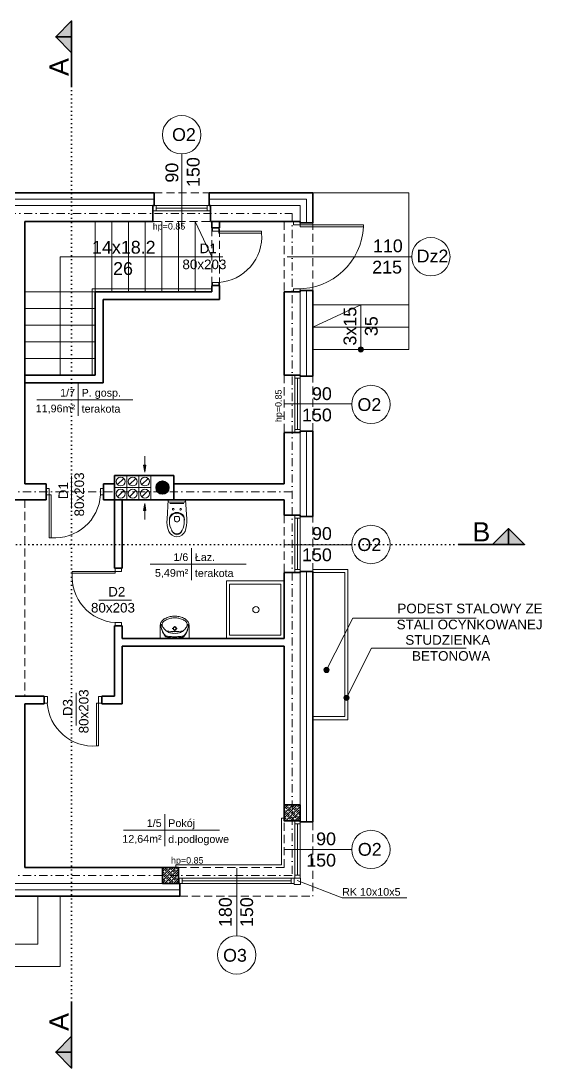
# Model space of a CAD drawing. Header units: millimetres. Extents: x -13512 to 19537, y -6523 to 6166.
# Drawn here: x 17311 to 18125, y 2899 to 4537 of the extents above; entities that cross this region are included whole.
import ezdxf

# ---------------------------------------------------------------- set-up
doc = ezdxf.new("R2010")
doc.units = ezdxf.units.MM
for name, pattern in [('DASHDOT', [25.4, 12.7, -6.35, 0, -6.35]), ('DASHED', [19.05, 12.7, -6.35]), ('DOT', [6.35, 0, -6.35])]:
    doc.linetypes.add(name, pattern=pattern)
doc.layers.get('0').update_dxf_attribs({"lineweight": 0})
doc.layers.add('A-meble', color=7, linetype='Continuous', lineweight=5, true_color=0x8a8a8a)
for name, color, linetype, lineweight in [('A-murowane', 3, 'Continuous', 35), ('A-osie', 7, 'DASHDOT', 5), ('A-p.widokowa', 6, 'Continuous', 15), ('A-pod', 6, 'DASHED', 15), ('A-schody', 2, 'Continuous', 5), ('A-stolarka', 1, 'Continuous', 5), ('A-w.ocieplenie', 4, 'BATTING', 5), ('A-wykończenie', 4, 'Continuous', 5), ('A17_OPIS_WARSTW', 22, 'Continuous', 9), ('B-linia przekrojowa', 255, 'DOT', 30), ('B-materiały', 9, 'Continuous', 0), ('B-opis', 7, 'Continuous', 0)]:
    doc.layers.add(name, color=color, linetype=linetype, lineweight=lineweight)
doc.layers.get('A17_OPIS_WARSTW').off()
doc.styles.add('APLUS', font='arial.ttf', dxfattribs={"width": 0.6})
doc.styles.get("Standard").update_dxf_attribs({"font": 'arial.ttf'})
doc.linetypes.add('BATTING', pattern='A,0.00254,-2.54,[134,ltypeshp.shx,S=2.54,R=0,X=-2.54,Y=0],-5.08,[134,ltypeshp.shx,S=2.54,R=180,X=2.54,Y=0],-2.54', length=10.16254)
pattern_1 = [(45, (13408.5363, 214.62), (-3.535534, 3.535534), []), (45, (13412.0613, 214.62), (-3.535534, 3.535534), [5, -2.5])]

# ---------------------------------------------------------------- blocks, each defined once
blk = doc.blocks.new('A$C7FE075C5')
at = {"layer": 'A-stolarka'}
for p, q in [((-5, 0), (-85, 0)), ((-85, -4), (-5, -4)), ((-85, -8), (-5, -8))]:
    blk.add_line(p, q, dxfattribs=at)
for points in [[(-90, 0), (-85, 0), (-85, -8), (-90, -8), (-90, 0)], [(-5, 0), (0, 0), (0, -8), (-5, -8), (-5, 0)]]:
    blk.add_lwpolyline(points, dxfattribs=at)
blk = doc.blocks.new('A$C4D3D61A9')
at = {"layer": 'A-stolarka'}
for points in [[(5, 5), (8, 5), (8, 72), (5, 72)], [(0, -5), (5, -5), (5, 5), (0, 5)], [(85, -5), (90, -5), (90, 5), (85, 5)]]:
    blk.add_lwpolyline(points, close=True, dxfattribs=at)
blk.add_arc((13.4, 0.4), 71.8, 3.6579, 94.2871, dxfattribs=at)
blk = doc.blocks.new('A$C6DA452C0')
at = {"layer": 'A-stolarka'}
for p, q in [((175, 8), (5, 8)), ((175, 4), (5, 4)), ((5, 0), (175, 0))]:
    blk.add_line(p, q, dxfattribs=at)
for points in [[(5, 0), (0, 0), (0, 8), (5, 8), (5, 0)], [(180, 0), (175, 0), (175, 8), (180, 8), (180, 0)]]:
    blk.add_lwpolyline(points, dxfattribs=at)
blk = doc.blocks.new('A$C2DDC75EF')
at = {"layer": 'B-opis'}
blk.add_line((35, -4.9), (35, 46.1), dxfattribs=at)
at = {"layer": 'B-opis', "insert": (14.4, 9.7), "char_height": 15, "attachment_point": 1, "rotation": 90}
blk.add_mtext_dynamic_manual_height_columns('D1\\P\\pi-26.902;80x203', width=13.143, gutter_width=12.5, heights=[0], dxfattribs=at)
blk = doc.blocks.new('A$C206D636A')
at = {"layer": 'A-murowane'}
h = blk.add_hatch(color=256, dxfattribs=at)
h.dxf.hatch_style = 1
h.paths.add_polyline_path([(-180, -416, 1), (-200, -416, 0.178765), (-197.6, -422.5), (-182.4, -422.5, 0.178765)])
h.paths.add_polyline_path([(-182.4, -422.5), (-197.6, -422.5, 0.460566)])
for p, q in [((-265, -397), (-265, -435)), ((-265, -397), (-172, -397)), ((-172, -397), (-172, -435))]:
    blk.add_line(p, q, dxfattribs=at)
blk.add_circle((-190, -416), 10, dxfattribs=at)
at = {"layer": 'A-p.widokowa'}
for p, q in [((-260.4, -411.4), (-250.6, -401.6)), ((-246, -397), (-246, -435)), ((-241.4, -411.4), (-231.6, -401.6)), ((-227, -397), (-227, -435)), ((-222.4, -411.4), (-212.6, -401.6)), ((-208, -397), (-208, -435)), ((-265, -416), (-208, -416)), ((-260.4, -430.4), (-250.6, -420.6)), ((-241.4, -430.4), (-231.6, -420.6)), ((-222.4, -430.4), (-212.6, -420.6))]:
    blk.add_line(p, q, dxfattribs=at)
for centre in [(-255.5, -406.5), (-236.5, -406.5), (-217.5, -406.5), (-255.5, -425.5), (-236.5, -425.5), (-217.5, -425.5)]:
    blk.add_circle(centre, 7, dxfattribs=at)
blk = doc.blocks.new('A$C40803298')
at = {"layer": 'A-meble', "linetype": 'Continuous'}
for p, q in [((0, -22.5), (0, 22.5)), ((0, 22.5), (19.5, 22.5)), ((0, 7.1), (0, -7.1)), ((15.6, 3.8), (15.6, 1.4)), ((11.8, 0), (14.2, 0)), ((15.6, -1.4), (15.6, -3.8)), ((17.1, 0), (19.5, 0)), ((0, -22.5), (19.5, -22.5))]:
    blk.add_line(p, q, dxfattribs=at)
for points in [[(22.5, 21.3), (20, 21.3), (17.5, 21), (15, 20.5), (12.5, 19.8), (10.2, 18.9), (7.9, 17.7), (5.7, 16.4), (3.7, 15)], [(22.5, 21.3), (20.1, 21.3), (17.8, 21), (15.4, 20.5), (13.1, 19.8), (10.9, 18.8), (8.8, 17.7), (6.8, 16.4), (5, 15)], [(20.7, 19.7), (19.2, 19.1), (17.8, 18.4), (16.5, 17.5), (15.2, 16.6), (14, 15.6), (12.9, 14.4), (11.9, 13.2), (11, 12)], [(29.2, 18.2), (28.2, 19.2), (27.2, 20.1), (26.1, 20.9), (24.9, 21.5), (23.6, 22), (22.2, 22.3), (20.9, 22.5), (19.5, 22.5)], [(26.4, 17.4), (25.9, 18), (25.2, 18.5), (24.6, 18.9), (23.8, 19.2), (23.1, 19.5), (22.3, 19.7), (21.5, 19.7), (20.7, 19.7)], [(31.7, 6.2), (31.4, 7.7), (30.9, 9.2), (30.4, 10.7), (29.8, 12.1), (29.1, 13.5), (28.3, 14.9), (27.4, 16.2), (26.4, 17.4)], [(31.1, 15.2), (30.9, 15.6), (30.7, 16), (30.5, 16.4), (30.2, 16.8), (30, 17.2), (29.7, 17.5), (29.4, 17.9), (29.2, 18.2)], [(2.4, 12.9), (2, 11.3), (1.7, 9.7), (1.5, 8.1), (1.3, 6.5), (1.1, 4.9), (1, 3.2), (0.9, 1.6), (0.9, 0)], [(0.9, 0), (0.9, -1.6), (1, -3.2), (1.1, -4.8), (1.3, -6.5), (1.5, -8.1), (1.7, -9.7), (2, -11.3), (2.3, -12.9)], [(3.7, 15), (3.4, 14.7), (3.2, 14.5), (3, 14.3), (2.8, 14), (2.7, 13.8), (2.6, 13.5), (2.4, 13.2), (2.4, 12.9)], [(3.7, 12.7), (3.5, 11.1), (3.3, 9.5), (3.1, 7.9), (3, 6.4), (2.9, 4.8), (2.8, 3.2), (2.8, 1.6), (2.8, 0)], [(2.8, 0), (2.8, -1.6), (2.8, -3.2), (2.9, -4.8), (3, -6.3), (3.1, -7.9), (3.3, -9.5), (3.5, -11.1), (3.7, -12.7)], [(5, 15), (4.7, 14.8), (4.5, 14.5), (4.3, 14.2), (4.1, 13.9), (4, 13.6), (3.8, 13.3), (3.8, 13), (3.7, 12.7)], [(11, 12), (10.2, 10.6), (9.6, 9.2), (9, 7.7), (8.6, 6.2), (8.3, 4.7), (8.1, 3.1), (8, 1.6), (8.1, 0)], [(8.1, 0), (8, -1.6), (8.1, -3.1), (8.3, -4.7), (8.6, -6.2), (9, -7.7), (9.6, -9.2), (10.2, -10.6), (11, -12)], [(11.7, 12.6), (11.3, 9.4), (11, 6.3), (10.8, 3.2), (10.7, 0), (10.8, -3.2), (11, -6.3), (11.3, -9.5), (11.7, -12.6)], [(34.9, 1.6), (34.8, 3.3), (34.5, 5.1), (34.2, 6.9), (33.7, 8.6), (33.2, 10.3), (32.6, 12), (31.9, 13.6), (31.1, 15.2)], [(31.7, -6.2), (32, -4.7), (32.3, -3.1), (32.4, -1.6), (32.4, 0), (32.4, 1.6), (32.3, 3.1), (32, 4.7), (31.7, 6.2)], [(34.9, -1.6), (35, -1.2), (35, -0.8), (35, -0.4), (35, 0), (35, 0.4), (35, 0.8), (35, 1.2), (34.9, 1.6)], [(2.3, -12.9), (2.4, -13.2), (2.5, -13.4), (2.7, -13.7), (2.8, -14), (3, -14.3), (3.2, -14.5), (3.4, -14.7), (3.7, -14.9)], [(3.7, -12.7), (3.7, -13), (3.8, -13.3), (3.9, -13.6), (4.1, -13.9), (4.3, -14.2), (4.5, -14.5), (4.7, -14.7), (4.9, -15)], [(3.7, -14.9), (5.7, -16.4), (7.9, -17.7), (10.1, -18.8), (12.5, -19.8), (14.9, -20.5), (17.4, -21), (19.9, -21.3), (22.5, -21.3)], [(4.9, -15), (6.8, -16.4), (8.8, -17.7), (10.9, -18.8), (13.1, -19.7), (15.4, -20.5), (17.7, -21), (20.1, -21.3), (22.5, -21.3)], [(11, -12), (11.9, -13.2), (12.9, -14.4), (14, -15.6), (15.2, -16.6), (16.5, -17.5), (17.8, -18.4), (19.2, -19.1), (20.7, -19.7)], [(26.4, -17.4), (27.4, -16.2), (28.3, -14.9), (29.1, -13.5), (29.8, -12.1), (30.4, -10.7), (30.9, -9.2), (31.4, -7.7), (31.7, -6.2)], [(29.2, -18.2), (29.4, -17.9), (29.7, -17.5), (30, -17.2), (30.2, -16.8), (30.5, -16.4), (30.7, -16), (30.9, -15.6), (31.1, -15.2)], [(31.1, -15.2), (31.9, -13.6), (32.6, -12), (33.2, -10.3), (33.7, -8.6), (34.2, -6.9), (34.5, -5.1), (34.8, -3.3), (34.9, -1.6)], [(19.5, -22.5), (20.9, -22.5), (22.2, -22.3), (23.6, -22), (24.9, -21.5), (26.1, -20.9), (27.2, -20.1), (28.2, -19.2), (29.2, -18.2)], [(20.7, -19.7), (21.5, -19.7), (22.3, -19.7), (23.1, -19.5), (23.8, -19.2), (24.6, -18.9), (25.2, -18.5), (25.9, -18), (26.4, -17.4)]]:
    blk.add_lwpolyline(points, dxfattribs=at)
for points in [[(12.7, 0), (13.5, -2.1), (15.6, -2.9), (17.8, -2.1), (18.6, 0), (17.8, 2.1), (15.6, 2.9), (13.5, 2.1)], [(13.5, 0), (14.1, -1.5), (15.6, -2.1), (17.2, -1.5), (17.8, 0), (17.2, 1.5), (15.6, 2.1), (14.1, 1.5)]]:
    blk.add_lwpolyline(points, close=True, dxfattribs=at)
blk = doc.blocks.new('A$C7B764E71')
at = {"layer": 'A-meble'}
for points in [[(-90, 0), (-90, 90), (0, 90), (0, 0)], [(-85, 5), (-85, 85), (-5, 85), (-5, 5)]]:
    blk.add_lwpolyline(points, close=True, dxfattribs=at)
blk.add_circle((-43.9, 45), 5, dxfattribs=at)
at = {"layer": 'A-meble', "style": 'APLUS', "width": 0.8, "flags": 9}
blk.add_attdef('ESTCODE', (-90, 90), '', height=0.0213, dxfattribs=at)
blk = doc.blocks.new('A$C19D832B9')
at = {"layer": 'A-meble'}
blk.add_lwpolyline([(49.5, -12.6, -0.108747), (30.3, -15.5), (0, -13.5), (0, 13.5), (30.3, 15.5, -0.108747), (49.5, 12.6, -0.297002), (58.1, 0, -0.297002)], format="xyb", close=True, dxfattribs=at)
for points in [[(2.9, -13.7), (3.8, -11.4, 0.092626), (3.9, -10.6), (3.9, 10.3, 0.110215), (3.7, 11.1), (2.5, 13.7)], [(33.4, -11.5, 0.140223), (47.8, -8.2, 0.280577), (53.5, 0, 0.280577), (47.8, 8.2, 0.140223), (33.4, 11.5, 0.496783), (19.9, 0, 0.496783), (33.4, -11.5, -0.492052), (21.8, 0, -0.492052), (33.4, 11.5)], [(32.2, -3.9), (28.2, -3.9, -0.414214), (26.2, -1.9), (26.2, 0), (26.2, 1.8, -0.414214), (28.2, 3.8), (32.2, 3.8)], [(47.6, -8.4, 0.255814), (54.7, 0, 0.255814), (47.6, 8.4)]]:
    blk.add_lwpolyline(points, format="xyb", dxfattribs=at)
blk.add_lwpolyline([(6.1, -11), (6.1, 10.7)], dxfattribs=at)
for centre in [(14.8, 5.8), (14.8, -5.8)]:
    blk.add_circle(centre, 1.28, dxfattribs=at)
blk.add_arc((30.4, 0), 4.2, 294.6859, 65.3141, dxfattribs=at)
blk = doc.blocks.new('A$C3D9378BC')
at = {"layer": 'A-p.widokowa'}
h = blk.add_hatch(color=256, dxfattribs=at)
h.dxf.hatch_style = 1
h.paths.add_polyline_path([(2, 25), (0, 14.1), (3.9, 14.1)])
blk.add_lwpolyline([(3.9, 14.1), (2, 25), (0, 14.1)], close=True, dxfattribs=at)
blk.add_lwpolyline([(2, 14.1), (2, 0)], dxfattribs=at)
blk = doc.blocks.new('A$C31ED699E')
at = {"layer": 'A-stolarka'}
for points in [[(-10, 110), (-10, 105), (0, 105), (0, 110)], [(0, 105), (0, 102), (99.1, 102), (99.1, 105)], [(-10, 5), (-10, 0), (0, 0), (0, 5)]]:
    blk.add_lwpolyline(points, close=True, dxfattribs=at)
blk.add_arc((-2.6, 106.8), 101.9, 268.6726, 357.2758, dxfattribs=at)
blk = doc.blocks.new('A$C560A2D75')
at = {"layer": 'A-murowane'}
h = blk.add_hatch(color=256, dxfattribs=at)
h.dxf.hatch_style = 1
h.paths.add_polyline_path([(-78.5, 25), (-53.5, 0), (-103.5, 0)])
blk.add_line((-103.5, 0), (0, 0), dxfattribs=at)
blk.add_lwpolyline([(-78.5, 0), (-78.5, 25), (-53.5, 0), (-103.5, 0), (-78.5, 25)], dxfattribs=at)
blk = doc.blocks.new('A$C7E556D42')
at = {"layer": 'B-linia przekrojowa'}
for p, q in [((-877, -1515.3), (-877, 18.8)), ((-2027.5, -800), (-272.5, -800))]:
    blk.add_line(p, q, dxfattribs=at)
at = {"layer": 'A17_OPIS_WARSTW', "xscale": -1, "rotation": 90}
blk.add_blockref('A$C560A2D75', (-877, -84.7), dxfattribs=at)
at = {"layer": 'A17_OPIS_WARSTW'}
blk.add_blockref('A$C560A2D75', (-2027.5, -800), dxfattribs=at)
at = {"layer": 'A17_OPIS_WARSTW', "xscale": -1}
blk.add_blockref('A$C560A2D75', (-272.5, -800), dxfattribs=at)
at = {"layer": 'A17_OPIS_WARSTW', "rotation": 90}
blk.add_blockref('A$C560A2D75', (-877, -1515.3), dxfattribs=at)
at = {"layer": 'B-opis', "char_height": 30, "rotation": 90}
for insert, attachment_point in [((-911.8, -39.3), 3), ((-911.8, -1560.7), 1)]:
    blk.add_mtext_dynamic_manual_height_columns('A', width=13.143, gutter_width=12.5, heights=[0], dxfattribs=dict(at, insert=insert, attachment_point=attachment_point))
at = {"layer": 'B-opis', "char_height": 30, "attachment_point": 1}
for insert in [(-2072.8, -765.2), (-250.4, -765.2)]:
    blk.add_mtext_dynamic_manual_height_columns('B', width=13.143, gutter_width=12.5, heights=[0], dxfattribs=dict(at, insert=insert))

msp = doc.modelspace()

# ---------------------------------------------------------------- hatches: boundary and pattern name
at = {"layer": 'A-schody', "ltscale": 0.8}
h = msp.add_hatch(color=256, dxfattribs=at)
h.dxf.hatch_style = 1
edge = h.paths.add_edge_path()
edge.add_arc((17841.9, 4023.3), 4.09, 0, 360)
at = {"layer": 'B-materiały'}
h = msp.add_hatch(dxfattribs=at)
h.set_pattern_fill('JIS_STN_1E', color=256, scale=5)
h.set_pattern_definition(pattern_1)
h.paths.add_polyline_path([(17746.9, 3311.3), (17746.9, 3286.3), (17721.9, 3286.3), (17721.9, 3311.3)])
h = msp.add_hatch(dxfattribs=at)
h.set_pattern_fill('JIS_STN_1E', color=256, scale=5)
h.set_pattern_definition(pattern_1)
h.paths.add_polyline_path([(17556.9, 3213.3), (17556.9, 3188.3), (17531.9, 3188.3), (17531.9, 3213.3)])
at = {"layer": 'B-opis'}
h = msp.add_hatch(color=256, dxfattribs=at)
h.dxf.hatch_style = 1
edge = h.paths.add_edge_path()
edge.add_arc((17788.4, 3522.1), 4.09, 0, 360)
h = msp.add_hatch(color=256, dxfattribs=at)
h.dxf.hatch_style = 1
edge = h.paths.add_edge_path()
edge.add_arc((17819.5, 3478.5), 4.09, 0, 360)

# ---------------------------------------------------------------- linework, layer by layer
at = {"layer": 'A-murowane'}
for p, q in [((17239.9, 4268.3), (17518.9, 4268.3)), ((17604.9, 4268.3), (17766.9, 4268.3)), ((17766.9, 4268.3), (17766.9, 4221.3)), ((17516.9, 4223.3), (17516.9, 4248.3)), ((17606.9, 4223.3), (17606.9, 4248.3)), ((17316.9, 4223.3), (17516.9, 4223.3)), ((17316.9, 4223.3), (17316.9, 3813.3)), ((17606.9, 4223.3), (17721.9, 4223.3)), ((17608.9, 4213.3), (17608.9, 4223.3)), ((17608.9, 4213.3), (17620.9, 4213.3)), ((17620.9, 4213.3), (17620.9, 4223.3)), ((17721.9, 4223.3), (17721.9, 4223.3)), ((17721.9, 4223.3), (17746.9, 4223.3)), ((17426.9, 4113.3), (17426.9, 3983.3)), ((17426.9, 4113.3), (17608.9, 4113.3)), ((17608.9, 4113.3), (17608.9, 4123.3)), ((17608.9, 4123.3), (17620.9, 4123.3)), ((17620.9, 4101.3), (17620.9, 4123.3)), ((17721.9, 4113.3), (17721.9, 3983.3)), ((17721.9, 4113.3), (17746.9, 4113.3)), ((17766.9, 4115.3), (17766.9, 3981.3)), ((17438.9, 4101.3), (17438.9, 3971.3)), ((17438.9, 4101.3), (17620.9, 4101.3)), ((17426.9, 3983.3), (17316.9, 3983.3)), ((17721.9, 3983.3), (17746.9, 3983.3)), ((17746.9, 3983.3), (17746.9, 3981.3)), ((17746.9, 3981.3), (17766.9, 3981.3)), ((17438.9, 3971.3), (17316.9, 3971.3)), ((17721.9, 3893.3), (17721.9, 3813.3)), ((17721.9, 3893.3), (17746.9, 3893.3)), ((17746.9, 3895.3), (17766.9, 3895.3)), ((17746.9, 3893.3), (17746.9, 3895.3)), ((17766.9, 3895.3), (17766.9, 3762.3)), ((17349.9, 3813.3), (17316.9, 3813.3)), ((17349.9, 3813.3), (17349.9, 3788.3)), ((17439.9, 3813.3), (17439.9, 3788.3)), ((17439.9, 3813.3), (17456.9, 3813.3)), ((17539.9, 3813.3), (17538.9, 3813.3)), ((17721.9, 3813.3), (17549.9, 3813.3)), ((17349.9, 3788.3), (16847.9, 3788.3)), ((17721.9, 3788.3), (17439.9, 3788.3)), ((17456.9, 3788.3), (17456.9, 3681.3)), ((17468.9, 3788.3), (17468.9, 3681.3)), ((17721.9, 3788.3), (17721.9, 3764.3)), ((17721.9, 3764.3), (17746.9, 3764.3)), ((17746.9, 3764.3), (17746.9, 3762.3)), ((17746.9, 3762.3), (17766.9, 3762.3)), ((17456.9, 3681.3), (17468.9, 3681.3)), ((17721.9, 3674.3), (17721.9, 3571.3)), ((17721.9, 3674.3), (17746.9, 3674.3)), ((17746.9, 3676.3), (17766.9, 3676.3)), ((17746.9, 3674.3), (17746.9, 3676.3)), ((17766.9, 3284.3), (17766.9, 3676.3)), ((17456.9, 3591.3), (17468.9, 3591.3)), ((17456.9, 3591.3), (17456.9, 3481.3)), ((17468.9, 3591.3), (17468.9, 3571.3)), ((17468.9, 3571.3), (17721.9, 3571.3)), ((17468.9, 3559.3), (17468.9, 3469.3)), ((17468.9, 3559.3), (17721.9, 3559.3)), ((17721.9, 3559.3), (17721.9, 3311.3)), ((17346.9, 3481.3), (17156.9, 3481.3)), ((17346.9, 3481.3), (17346.9, 3469.3)), ((17436.9, 3481.3), (17436.9, 3469.3)), ((17456.9, 3481.3), (17436.9, 3481.3)), ((17316.9, 3469.3), (17316.9, 3213.3)), ((17346.9, 3469.3), (17316.9, 3469.3)), ((17468.9, 3469.3), (17436.9, 3469.3)), ((17721.9, 3286.3), (17746.9, 3286.3)), ((17531.9, 3213.3), (17316.9, 3213.3)), ((17271.9, 3168.3), (17558.9, 3168.3))]:
    msp.add_line(p, q, dxfattribs=at)
for points in [[(17516.9, 4248.3), (17518.9, 4248.3), (17518.9, 4268.3)], [(17604.9, 4268.3), (17604.9, 4248.3), (17606.9, 4248.3)], [(17746.9, 4223.3), (17746.9, 4221.3), (17766.9, 4221.3)], [(17746.9, 4113.3), (17746.9, 4115.3), (17766.9, 4115.3)], [(17746.9, 3286.3), (17746.9, 3284.3), (17766.9, 3284.3)], [(17556.9, 3188.3), (17558.9, 3188.3), (17558.9, 3168.3)]]:
    msp.add_lwpolyline(points, dxfattribs=at)
for points in [[(17746.9, 3311.3), (17746.9, 3286.3), (17721.9, 3286.3), (17721.9, 3311.3)], [(17556.9, 3213.3), (17556.9, 3188.3), (17531.9, 3188.3), (17531.9, 3213.3)]]:
    msp.add_lwpolyline(points, close=True, dxfattribs=at)
at = {"layer": 'A-osie'}
for p, q in [((16499.4, 4235.8), (17734.4, 4235.8)), ((17734.4, 4235.8), (17734.4, 3200.8)), ((17734.4, 3800.8), (16499.4, 3800.8)), ((17734.4, 3200.8), (16499.4, 3200.8))]:
    msp.add_line(p, q, dxfattribs=at)
at = {"layer": 'A-p.widokowa'}
for points in [[(17766.9, 3679.3), (17821.9, 3679.3), (17821.9, 3444.3), (17766.9, 3444.3)], [(17766.9, 3674.3), (17816.9, 3674.3), (17816.9, 3449.3), (17766.9, 3449.3)], [(17717.9, 3217.3), (17717.9, 3290.3), (17721.9, 3290.3)], [(17717.9, 3217.3), (17552.9, 3217.3), (17552.9, 3213.3)]]:
    msp.add_lwpolyline(points, dxfattribs=at)
at = {"layer": 'A-pod'}
for p, q in [((17518.9, 4268.3), (17604.9, 4268.3)), ((17516.9, 4223.3), (17606.9, 4223.3)), ((17608.9, 4213.3), (17608.9, 4123.3)), ((17620.9, 4123.3), (17620.9, 4213.3)), ((17721.9, 4223.3), (17721.9, 4113.3)), ((17766.9, 4115.3), (17766.9, 4221.3)), ((17721.9, 3983.3), (17721.9, 3893.3)), ((17766.9, 3895.3), (17766.9, 3981.3)), ((17316.9, 3788.3), (17316.9, 3481.3)), ((17721.9, 3764.3), (17721.9, 3674.3)), ((17766.9, 3676.3), (17766.9, 3762.3)), ((17721.9, 3213.3), (17721.9, 3286.3)), ((17766.9, 3284.3), (17766.9, 3168.3)), ((17556.9, 3213.3), (17721.9, 3213.3)), ((17558.9, 3168.3), (17766.9, 3168.3))]:
    msp.add_line(p, q, dxfattribs=at)
at = {"layer": 'A-schody'}
for p, q in [((17766.9, 4268.3), (17916.9, 4268.3)), ((17916.9, 4023.3), (17916.9, 4268.3)), ((17426.9, 4113.3), (17426.9, 4223.3)), ((17452.9, 4113.3), (17452.9, 4223.3)), ((17478.9, 4113.3), (17478.9, 4223.3)), ((17504.9, 4113.3), (17504.9, 4223.3)), ((17530.9, 4113.3), (17530.9, 4223.3)), ((17556.9, 4113.3), (17556.9, 4223.3)), ((17582.9, 4113.3), (17582.9, 4223.3)), ((17608.9, 4168.3), (17582.9, 4223.3)), ((17608.9, 4168.3), (17371.9, 4168.3)), ((17371.9, 3983.3), (17371.9, 4168.3)), ((17426.9, 4113.3), (17316.9, 4113.3)), ((17421.9, 4118.3), (17608.9, 4118.3)), ((17421.9, 4118.3), (17421.9, 3983.3)), ((17426.9, 4087.3), (17316.9, 4087.3)), ((17766.9, 4093.3), (17916.9, 4093.3)), ((17841.9, 4093.3), (17766.9, 4058.3)), ((17841.9, 4023.3), (17841.9, 4093.3)), ((17426.9, 4061.3), (17316.9, 4061.3)), ((17766.9, 4058.3), (17916.9, 4058.3)), ((17426.9, 4035.3), (17316.9, 4035.3)), ((17766.9, 4023.3), (17916.9, 4023.3)), ((17426.9, 4009.3), (17316.9, 4009.3)), ((17336.9, 3168.3), (17336.9, 3093.3)), ((17371.9, 3168.3), (17371.9, 3058.3)), ((16896.9, 3093.3), (17336.9, 3093.3)), ((16861.9, 3058.3), (17371.9, 3058.3))]:
    msp.add_line(p, q, dxfattribs=at)
at = {"layer": 'A-schody', "ltscale": 0.8}
msp.add_circle((17841.9, 4023.3), 4.09, dxfattribs=at)
at = {"layer": 'A-stolarka'}
msp.add_lwpolyline([(17747.9, 3196.3), (17747.9, 3186.3), (17737.9, 3186.3), (17737.9, 3196.3), (17747.9, 3196.3)], dxfattribs=at)
at = {"layer": 'A-w.ocieplenie'}
for p, q in [((17239.9, 4258.3), (17518.9, 4258.3)), ((17604.9, 4258.3), (17756.9, 4258.3)), ((17756.9, 4221.3), (17756.9, 4258.3)), ((17756.9, 3981.3), (17756.9, 4115.3)), ((17756.9, 3762.3), (17756.9, 3895.3)), ((17756.9, 3284.3), (17756.9, 3676.3)), ((17558.9, 3178.3), (17281.9, 3178.3))]:
    msp.add_line(p, q, dxfattribs=at)
at = {"layer": 'A-wykończenie'}
for p, q in [((17241.9, 4248.3), (17516.9, 4248.3)), ((17516.9, 4248.3), (17518.9, 4248.3)), ((17604.9, 4248.3), (17746.9, 4248.3)), ((17746.9, 4248.3), (17746.9, 4223.3)), ((17746.9, 4223.3), (17746.9, 4221.3)), ((17746.9, 4113.3), (17746.9, 4115.3)), ((17746.9, 4113.3), (17746.9, 3983.3)), ((17746.9, 3893.3), (17746.9, 3764.3)), ((17746.9, 3764.3), (17746.9, 3762.3)), ((17746.9, 3674.3), (17746.9, 3676.3)), ((17746.9, 3674.3), (17746.9, 3311.3)), ((17531.9, 3188.3), (17291.9, 3188.3))]:
    msp.add_line(p, q, dxfattribs=at)
at = {"layer": 'B-opis'}
for p, q in [((17561.9, 4213.3), (17561.9, 4329.1)), ((17726.9, 4168.3), (17921.5, 4168.3)), ((17400.3, 3919.4), (17400.3, 3969.4)), ((17335.3, 3944.4), (17485.5, 3944.4)), ((17721.9, 3938.3), (17827.7, 3938.3)), ((17721.9, 3717.9), (17827.7, 3717.9)), ((17577.4, 3662.3), (17577.4, 3712.3)), ((17512.4, 3687.3), (17662.6, 3687.3)), ((17432.3, 3631.3), (17483.3, 3631.3)), ((17829.4, 3603.3), (17788.4, 3522.1)), ((17829.4, 3603.3), (18022.2, 3603.3)), ((17858.7, 3556), (17819.5, 3478.5)), ((17858.7, 3556), (18006.6, 3556)), ((17396.9, 3435.2), (17396.9, 3486.2)), ((17535.7, 3246.3), (17535.7, 3296.3)), ((17470.7, 3271.3), (17620.9, 3271.3)), ((17721.9, 3241.3), (17827.7, 3241.3)), ((17647.9, 3212.3), (17647.9, 3106.4)), ((17742.7, 3192.7), (17812.7, 3165.8)), ((17812.7, 3165.8), (17913.9, 3165.8))]:
    msp.add_line(p, q, dxfattribs=at)
for centre, radius in [((17561.9, 4359.1), 30), ((17951.5, 4168.3), 30), ((17857.7, 3937.3), 30), ((17857.7, 3718.3), 30), ((17788.4, 3522.1), 4.09), ((17819.5, 3478.5), 4.09), ((17857.7, 3241.3), 30), ((17647.9, 3076.4), 30)]:
    msp.add_circle(centre, radius, dxfattribs=at)

# ---------------------------------------------------------------- block references
for name, p in [('A$C31ED699E', (17746.9, 4113.3)), ('A$C206D636A', (17721.9, 4223.3))]:
    msp.add_blockref(name, p)
at = {"layer": 'A-meble'}
for name, p, rotation in [('A$C19D832B9', (17554.5, 3788.3), 270), ('A$C40803298', (17551, 3571.3), 90)]:
    msp.add_blockref(name, p, dxfattribs=dict(at, rotation=rotation))
at = {"layer": 'A-p.widokowa', "xscale": -1, "rotation": 180}
msp.add_blockref('A$C3D9378BC', (17502.1, 3856.6), dxfattribs=at)
at = {"layer": 'A-p.widokowa'}
msp.add_blockref('A$C3D9378BC', (17502.1, 3757.6), dxfattribs=at)
at = {"layer": 'A-schody'}
msp.add_blockref('A$C7B764E71', (17721.9, 3571.3), dxfattribs=at)
at = {"layer": 'A-stolarka'}
for name, p in [('A$C7FE075C5', (17606.9, 4248.3)), ('A$C2DDC75EF', (17354.9, 3779.4))]:
    msp.add_blockref(name, p, dxfattribs=at)
for name, p, rotation in [('A$C4D3D61A9', (17614.9, 4213.3), 270), ('A$C2DDC75EF', (17580.3, 4203.3), 270), ('A$C7FE075C5', (17746.9, 3893.3), 270), ('A$C7FE075C5', (17746.9, 3674.3), 270), ('A$C4D3D61A9', (17436.9, 3475.3), 180)]:
    msp.add_blockref(name, p, dxfattribs=dict(at, rotation=rotation))
at = {"layer": 'A-stolarka', "xscale": -1}
for name, p, rotation in [('A$C4D3D61A9', (17349.9, 3800.8), 180), ('A$C4D3D61A9', (17462.9, 3681.3), 90), ('A$C7FE075C5', (17738.9, 3196.3), 90.00000000000416)]:
    msp.add_blockref(name, p, dxfattribs=dict(at, rotation=rotation))
msp.add_blockref('A$C6DA452C0', (17737.9, 3188.3), dxfattribs=at)
at = {"layer": 'B-linia przekrojowa'}
msp.add_blockref('A$C7E556D42', (18266.9, 4518.3), dxfattribs=at)

# ---------------------------------------------------------------- texts
at = {"layer": 'B-opis'}
for s, width, insert, char_height, attachment_point in [('O2', 13.143, (17546.8, 4369.4), 20, 1), ('hp=0.85', 49.006, (17516.7, 4220.9), 10, 1), ('\\pi-40.884;14x18.2\\P\\pi-7.9169;26', 13.143, (17462.6, 4193.2), 20, 1), ('\\pi-14.547;110\\P\\pi-15.768;215', 13.143, (17875.5, 4195.4), 20, 1), ('Dz2', 13.143, (17929.2, 4179.5), 20, 1), ('90\\P150', 13.143, (17796.7, 3964.2), 20, 3), ('1/7', 87.894, (17395.2, 3961.6), 12, 3), ('P. gosp.', 148.098, (17405.5, 3961.6), 12, 1), ('O2', 13.143, (17874, 3947.1), 20, 3), ('11,96m²', 87.894, (17395.2, 3937), 12, 3), ('terakota', 87.894, (17405.5, 3936.6), 12, 1), ('90\\P150', 13.143, (17796.7, 3745.5), 20, 3), ('O2', 13.143, (17874, 3728.1), 20, 3), ('1/6', 87.894, (17572.3, 3704.5), 12, 3), ('Łaz.', 148.098, (17582.5, 3704.5), 12, 1), ('5,49m²', 87.894, (17572.3, 3679.9), 12, 3), ('terakota', 87.894, (17582.5, 3679.5), 12, 1), ('D2\\P\\pi-26.902;80x203', 13.143, (17447, 3651.9), 15, 1), ('PODEST STALOWY ZE\\P STALI OCYNKOWANEJ{\\H1.0222x; }', 352.165, (18126.2, 3625.7), 15, 3), ('STUDZIENKA\\PBETONOWA', 222.244, (18044.3, 3576.5), 15, 3), ('1/5', 87.894, (17530.6, 3288.5), 12, 3), ('Pokój', 148.098, (17540.9, 3288.5), 12, 1), ('12,64m²', 87.894, (17530.6, 3263.9), 12, 3), ('d.podłogowe', 87.894, (17540.9, 3263.5), 12, 1), ('90\\P150', 13.143, (17803.2, 3267.9), 20, 3), ('O2', 13.143, (17874.6, 3251.5), 20, 3), ('hp=0.85', 49.006, (17545.2, 3229.3), 10, 1), ('RK 10x10x5', 148.098, (17904.1, 3181), 12, 3), ('O3', 13.143, (17663.9, 3085.8), 20, 3)]:
    msp.add_mtext_dynamic_manual_height_columns(s, width=width, gutter_width=12.5, heights=[0], dxfattribs=dict(at, insert=insert, char_height=char_height, attachment_point=attachment_point))
at = {"layer": 'B-opis', "rotation": 90}
for s, width, insert, char_height, attachment_point in [('\\pi-7.7191;90\\P\\pi-14.547;150', 13.143, (17536.6, 4292), 20, 1), ('\\pi-22.576;3x15 \\P\\pi-7.8214;35', 13.143, (17815, 4052), 20, 1), ('hp=0.85', 49.006, (17708.1, 3909.7), 10, 1), ('D3\\P\\pi-26.902;80x203', 13.143, (17376.2, 3449.8), 15, 1), ('\\pi-14.547;180\\P150', 13.143, (17673.8, 3134.5), 20, 7)]:
    msp.add_mtext_dynamic_manual_height_columns(s, width=width, gutter_width=12.5, heights=[0], dxfattribs=dict(at, insert=insert, char_height=char_height, attachment_point=attachment_point))

doc.saveas('drawing.dxf')
